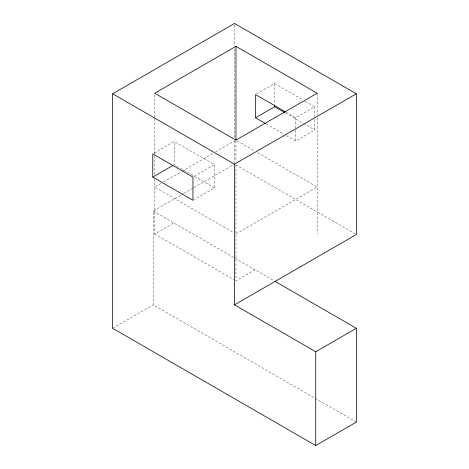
<?xml version="1.0" encoding="UTF-8"?>
<svg xmlns="http://www.w3.org/2000/svg" width="469" height="469" viewBox="0 0 469 469"><rect width="100%" height="100%" fill="white"/><g stroke="black" fill="none" stroke-linecap="round" stroke-linejoin="round"><path stroke-width="0.35" stroke-dasharray="2.35 1.76" d="M154.025 153.158L174.28 141.462L214.474 164.672L214.474 187.881L194.219 199.577M256.742 93.853L274.605 83.541L302.868 99.856M161.066 183.373L154.717 187.037L234.049 232.841M163.605 181.908L181.374 171.648M182.007 171.285L213.102 153.328M215.646 151.862L234.682 140.87M194.219 176.362L214.474 164.672M286.283 112.331L295.704 117.772L314.799 106.744L314.799 116.898M356.352 422.1L153.269 304.85L153.269 211.05L183.092 193.832M183.731 193.463L193.251 187.969M193.885 187.6L234.5 164.15M286.283 135.541L295.704 140.981L314.799 129.954L314.799 117.625M154.717 179.041L154.717 233.937L173.811 222.916M235.954 233.937L317.185 187.037L257.528 152.595M112.648 328.3L153.269 304.85M255.048 269.816L235.954 280.837L235.954 164.672M305.378 101.304L314.799 106.744M285.281 112.918L302.868 123.066M303.496 123.429L314.799 129.954M266.187 123.939L283.774 134.093M237.22 140.87L254.989 151.129M235.772 164.883L355.08 233.767M214.474 187.881L174.28 164.678L174.28 141.462M153.269 211.05L273.861 280.673M154.717 233.937L234.049 279.741M317.185 93.237L317.185 115.052M317.185 117.959L317.185 233.937M295.704 117.772L295.704 129.374M295.704 130.101L295.704 140.981M274.605 83.541L274.605 104.575M235.954 140.858L235.954 161.952M234.5 24.91L234.5 46.05M234.5 48.964L234.5 137.904M234.5 140.823L234.5 162.69M154.717 94.691L154.717 117.959M154.717 118.686L154.717 155.046M154.717 155.772L154.717 174.679"/><path stroke-width="0.7" d="M112.648 93.8L234.5 23.45L356.352 93.8L356.352 234.5L234.5 304.85L234.5 164.15L112.648 93.8L112.648 328.3L315.731 445.55L356.352 422.1L356.352 328.3L275.115 281.4M235.954 46.337L154.717 93.237L235.954 140.137L317.185 93.237L235.954 46.337L235.954 140.137M152.759 177.1L192.952 200.304L192.952 177.094L152.759 153.891L152.759 177.1L173.014 165.405M285.656 111.968L255.511 94.568L255.511 117.778L274.605 106.75L284.654 112.554M234.5 164.15L356.352 93.8M234.5 304.85L315.731 351.75L356.352 328.3M255.511 117.778L265.56 123.576M315.731 351.75L315.731 445.55M274.605 105.302L274.605 106.75"/></g></svg>
